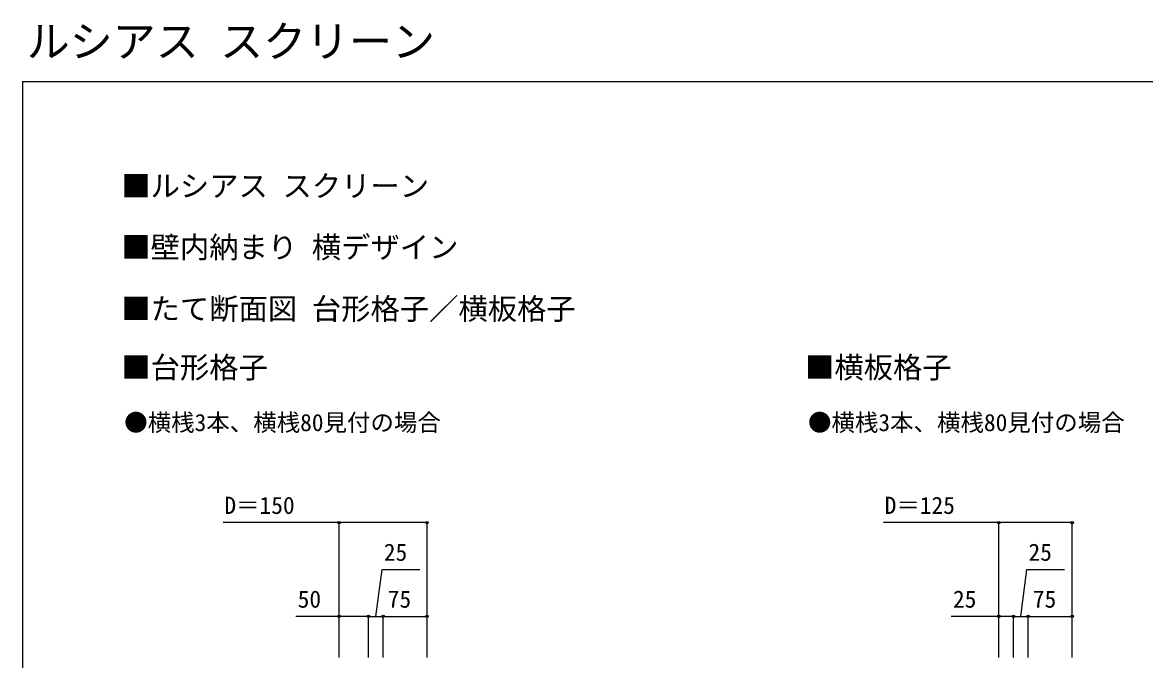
# Model space of a CAD drawing. Units: millimetres, scale not verified. Extents: x -1750 to 1750, y -2608 to 2592.
# Drawn here: x -1750 to 163, y 1505 to 2592 of the extents above; entities that cross this region are included whole.
import ezdxf
from ezdxf.enums import TextEntityAlignment as Align

# ---------------------------------------------------------------- set-up
doc = ezdxf.new("R2010")
doc.units = ezdxf.units.MM
doc.header["$LTSCALE"] = 14
for name, color, linetype in [('0-2_USER1', 3, 'Continuous'), ('0-6_YKK_D', 6, 'Continuous'), ('0-7_YKK_ZWAK', 7, 'Continuous')]:
    doc.layers.add(name, color=color, linetype=linetype)
doc.styles.add('ＭＳ ゴシック', font='')
doc.styles.get('ＭＳ ゴシック').set_extended_font_data('MS Gothic')

msp = doc.modelspace()

# ---------------------------------------------------------------- linework, layer by layer
at = {"layer": '0-6_YKK_D'}
for p, q in [((-1210, 1508.51), (-1210, 1739.51)), ((-1060, 1508.51), (-1060, 1739.51)), ((-85, 1508.51), (-85, 1739.51)), ((40, 1508.51), (40, 1739.51)), ((-1210, 1508.51), (-1210, 1579.51)), ((-1160, 1508.51), (-1160, 1579.51)), ((-1160, 1508.51), (-1160, 1579.51)), ((-1160, 1578.51), (-1135, 1578.51)), ((-1135, 1508.51), (-1135, 1579.51)), ((-1135, 1508.51), (-1135, 1579.51)), ((-1135, 1578.51), (-1060, 1578.51)), ((-1060, 1508.51), (-1060, 1579.51)), ((-85, 1508.51), (-85, 1579.51)), ((-60, 1508.51), (-60, 1579.51)), ((-60, 1508.51), (-60, 1579.51)), ((-60, 1578.51), (-35, 1578.51)), ((-35, 1508.51), (-35, 1579.51)), ((-35, 1508.51), (-35, 1579.51)), ((-35, 1578.51), (40, 1578.51)), ((40, 1508.51), (40, 1579.51))]:
    msp.add_line(p, q, dxfattribs=at)
for points in [[(-1060, 1738.51), (-1210, 1738.51), (-1407.77, 1738.51)], [(40, 1738.51), (-85, 1738.51), (-281.86, 1738.51)], [(-1147.5, 1578.51), (-1136.82, 1658.51), (-1072.55, 1658.51)], [(-47.5, 1578.51), (-37.56, 1658.51), (26.71, 1658.51)], [(-1160, 1578.51), (-1210, 1578.51), (-1283.68, 1578.51)], [(-60, 1578.51), (-85, 1578.51), (-166.27, 1578.51)]]:
    msp.add_lwpolyline(points, dxfattribs=at)
for centre in [(-1210, 1738.51), (-1060, 1738.51), (-85, 1738.51), (40, 1738.51), (-1210, 1578.51), (-1160, 1578.51), (-1160, 1578.51), (-1135, 1578.51), (-1135, 1578.51), (-1060, 1578.51), (-85, 1578.51), (-60, 1578.51), (-60, 1578.51), (-35, 1578.51), (-35, 1578.51), (40, 1578.51)]:
    msp.add_circle(centre, 2.12, dxfattribs=at)
at = {"layer": '0-7_YKK_ZWAK'}
for q in [(-1750, -2608.5), (1750, 2491.5)]:
    msp.add_line((-1750, 2491.5), q, dxfattribs=at)

# ---------------------------------------------------------------- texts
at = {"layer": '0-2_USER1', "style": 'ＭＳ ゴシック'}
for s, height, p in [('ルシアス スクリーン', 53.74, (-1742.66, 2516.83)), ('■ルシアス スクリーン', 36.66, (-1581.51, 2283.68)), ('■壁内納まり 横デザイン', 36.66, (-1581.51, 2179.14)), ('■たて断面図 台形格子／横板格子', 36.66, (-1581.51, 2074.02)), ('■台形格子', 36.66, (-1581.51, 1974.02)), ('■横板格子', 36.66, (-415.51, 1974.02)), ('●横桟3本、横桟80見付の場合', 29.33, (-1576.45, 1885.84)), ('●横桟3本、横桟80見付の場合', 29.33, (-410.45, 1885.84))]:
    msp.add_text(s, height=height, dxfattribs=at).set_placement(p, align=Align.BOTTOM_LEFT)
at = {"layer": '0-6_YKK_D', "style": 'ＭＳ ゴシック'}
for s, p in [('D＝150', (-1405.64, 1744.51)), ('D＝125', (-279.73, 1744.51)), ('25', (-1133.78, 1664.51)), ('25', (-34.52, 1664.51)), ('50', (-1280.64, 1584.51)), ('75', (-1127.05, 1584.51)), ('25', (-163.23, 1584.51)), ('75', (-27.05, 1584.51))]:
    msp.add_text(s, height=29.33, dxfattribs=at).set_placement(p, align=Align.BOTTOM_LEFT)

doc.saveas('drawing.dxf')
